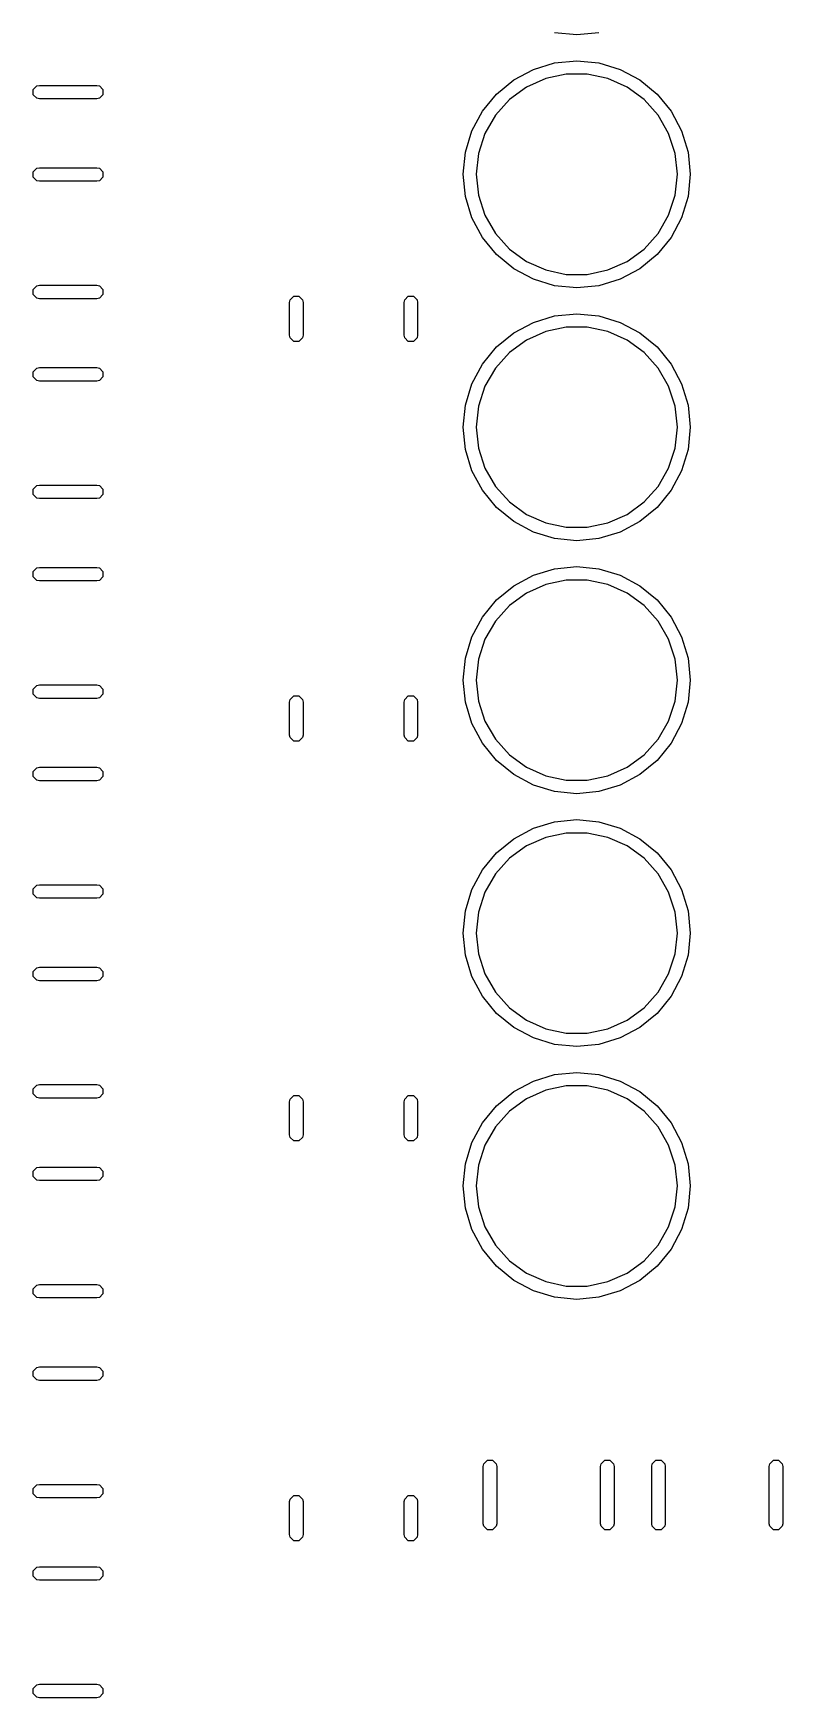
# Model space of a CAD drawing. Extents: x 124.3 to 206.9, y -106.4 to -79.3.
# Drawn here: x 138.66 to 145.33, y -104.3 to -89.5 of the extents above; entities that cross this region are included whole.
import ezdxf

# ---------------------------------------------------------------- set-up
doc = ezdxf.new("R2010")
doc.units = 0
doc.layers.add('BLACK', color=7, linetype='CONTINUOUS')

msp = doc.modelspace()

# ---------------------------------------------------------------- linework, layer by layer
at = {"layer": 'BLACK', "linetype": 'CONTINUOUS'}
for p, q in [((143.5, -89.51), (143.302959, -89.490593)), ((143.697041, -89.490593), (143.5, -89.51)), ((142.938874, -89.910216), (143.11349, -89.816882)), ((143.11349, -89.816882), (143.302959, -89.759407)), ((143.406457, -89.86), (143.22346, -89.898898)), ((143.302959, -89.759407), (143.5, -89.74)), ((143.593543, -89.86), (143.406457, -89.86)), ((143.5, -89.74), (143.697041, -89.759407)), ((143.77654, -89.898898), (143.593543, -89.86)), ((143.697041, -89.759407), (143.88651, -89.816882)), ((143.88651, -89.816882), (144.061126, -89.910216)), ((138.663843, -89.995539), (138.696315, -89.963067)), ((138.663843, -90.041461), (138.663843, -89.995539)), ((138.696315, -89.963067), (138.719276, -89.9585)), ((138.719276, -89.9585), (139.228724, -89.9585)), ((139.228724, -89.9585), (139.251685, -89.963067)), ((139.251685, -89.963067), (139.284157, -89.995539)), ((139.284157, -89.995539), (139.284157, -90.041461)), ((142.785822, -90.035822), (142.938874, -89.910216)), ((143.052549, -89.974992), (142.901194, -90.084958)), ((143.22346, -89.898898), (143.052549, -89.974992)), ((143.947451, -89.974992), (143.77654, -89.898898)), ((144.098806, -90.084958), (143.947451, -89.974992)), ((144.061126, -89.910216), (144.214178, -90.035822)), ((138.696315, -90.073933), (138.663843, -90.041461)), ((138.719276, -90.0785), (138.696315, -90.073933)), ((139.228724, -90.0785), (138.719276, -90.0785)), ((139.251685, -90.073933), (139.228724, -90.0785)), ((139.284157, -90.041461), (139.251685, -90.073933)), ((142.660216, -90.188874), (142.785822, -90.035822)), ((142.901194, -90.084958), (142.776009, -90.22399)), ((144.223991, -90.22399), (144.098806, -90.084958)), ((144.214178, -90.035822), (144.339784, -90.188874)), ((142.566882, -90.36349), (142.660216, -90.188874)), ((142.776009, -90.22399), (142.682466, -90.386011)), ((144.317534, -90.386011), (144.223991, -90.22399)), ((144.339784, -90.188874), (144.433118, -90.36349)), ((142.509407, -90.552959), (142.566882, -90.36349)), ((142.682466, -90.386011), (142.624654, -90.563939)), ((144.375346, -90.563939), (144.317534, -90.386011)), ((144.433118, -90.36349), (144.490593, -90.552959)), ((142.49, -90.75), (142.509407, -90.552959)), ((142.624654, -90.563939), (142.605098, -90.75)), ((144.394902, -90.75), (144.375346, -90.563939)), ((144.490593, -90.552959), (144.51, -90.75)), ((138.663843, -90.728539), (138.696315, -90.696067)), ((138.663843, -90.774461), (138.663843, -90.728539)), ((138.696315, -90.696067), (138.719276, -90.6915)), ((138.719276, -90.6915), (139.228724, -90.6915)), ((139.228724, -90.6915), (139.251685, -90.696067)), ((139.251685, -90.696067), (139.284157, -90.728539)), ((139.284157, -90.728539), (139.284157, -90.774461)), ((142.509407, -90.947041), (142.49, -90.75)), ((142.605098, -90.75), (142.624654, -90.936061)), ((144.375346, -90.936061), (144.394902, -90.75)), ((144.51, -90.75), (144.490593, -90.947041)), ((138.696315, -90.806933), (138.663843, -90.774461)), ((138.719276, -90.8115), (138.696315, -90.806933)), ((139.228724, -90.8115), (138.719276, -90.8115)), ((139.251685, -90.806933), (139.228724, -90.8115)), ((139.284157, -90.774461), (139.251685, -90.806933)), ((142.566882, -91.13651), (142.509407, -90.947041)), ((142.624654, -90.936061), (142.682466, -91.113989)), ((144.317534, -91.113989), (144.375346, -90.936061)), ((144.490593, -90.947041), (144.433118, -91.13651)), ((142.660216, -91.311126), (142.566882, -91.13651)), ((142.682466, -91.113989), (142.776009, -91.27601)), ((144.223991, -91.27601), (144.317534, -91.113989)), ((144.433118, -91.13651), (144.339784, -91.311126)), ((142.785822, -91.464178), (142.660216, -91.311126)), ((142.776009, -91.27601), (142.901194, -91.415042)), ((144.098806, -91.415042), (144.223991, -91.27601)), ((144.339784, -91.311126), (144.214178, -91.464178)), ((142.938874, -91.589784), (142.785822, -91.464178)), ((142.901194, -91.415042), (143.052549, -91.525008)), ((143.947451, -91.525008), (144.098806, -91.415042)), ((144.214178, -91.464178), (144.061126, -91.589784)), ((143.11349, -91.683118), (142.938874, -91.589784)), ((143.052549, -91.525008), (143.22346, -91.601102)), ((143.22346, -91.601102), (143.406457, -91.64)), ((143.406457, -91.64), (143.593543, -91.64)), ((143.593543, -91.64), (143.77654, -91.601102)), ((143.77654, -91.601102), (143.947451, -91.525008)), ((144.061126, -91.589784), (143.88651, -91.683118)), ((138.663843, -91.773539), (138.696315, -91.741067)), ((138.663843, -91.819461), (138.663843, -91.773539)), ((138.696315, -91.741067), (138.719276, -91.7365)), ((138.719276, -91.7365), (139.228724, -91.7365)), ((139.228724, -91.7365), (139.251685, -91.741067)), ((139.251685, -91.741067), (139.284157, -91.773539)), ((139.284157, -91.773539), (139.284157, -91.819461)), ((143.302959, -91.740593), (143.11349, -91.683118)), ((143.5, -91.76), (143.302959, -91.740593)), ((143.697041, -91.740593), (143.5, -91.76)), ((143.88651, -91.683118), (143.697041, -91.740593)), ((138.696315, -91.851933), (138.663843, -91.819461)), ((138.719276, -91.8565), (138.696315, -91.851933)), ((139.228724, -91.8565), (138.719276, -91.8565)), ((139.251685, -91.851933), (139.228724, -91.8565)), ((139.284157, -91.819461), (139.251685, -91.851933)), ((140.944, -91.889733), (140.948567, -91.866772)), ((140.944, -92.182267), (140.944, -91.889733)), ((140.948567, -91.866772), (140.981039, -91.8343)), ((140.981039, -91.8343), (141.026961, -91.8343)), ((141.026961, -91.8343), (141.059433, -91.866772)), ((141.059433, -91.866772), (141.064, -91.889733)), ((141.064, -91.889733), (141.064, -92.182267)), ((141.964, -91.889733), (141.968567, -91.866772)), ((141.964, -92.182267), (141.964, -91.889733)), ((141.968567, -91.866772), (142.001039, -91.8343)), ((142.001039, -91.8343), (142.046961, -91.8343)), ((142.046961, -91.8343), (142.079433, -91.866772)), ((142.079433, -91.866772), (142.084, -91.889733)), ((142.084, -91.889733), (142.084, -92.182267)), ((142.938874, -92.160216), (143.11349, -92.066882)), ((143.11349, -92.066882), (143.302959, -92.009407)), ((143.302959, -92.009407), (143.5, -91.99)), ((143.5, -91.99), (143.697041, -92.009407)), ((143.697041, -92.009407), (143.88651, -92.066882)), ((143.88651, -92.066882), (144.061126, -92.160216)), ((140.948567, -92.205228), (140.944, -92.182267)), ((140.981039, -92.2377), (140.948567, -92.205228)), ((141.026961, -92.2377), (140.981039, -92.2377)), ((141.059433, -92.205228), (141.026961, -92.2377)), ((141.064, -92.182267), (141.059433, -92.205228)), ((141.968567, -92.205228), (141.964, -92.182267)), ((142.001039, -92.2377), (141.968567, -92.205228)), ((142.046961, -92.2377), (142.001039, -92.2377)), ((142.079433, -92.205228), (142.046961, -92.2377)), ((142.084, -92.182267), (142.079433, -92.205228)), ((142.785822, -92.285822), (142.938874, -92.160216)), ((143.052549, -92.224992), (142.901194, -92.334958)), ((143.22346, -92.148898), (143.052549, -92.224992)), ((143.406457, -92.11), (143.22346, -92.148898)), ((143.593543, -92.11), (143.406457, -92.11)), ((143.77654, -92.148898), (143.593543, -92.11)), ((143.947451, -92.224992), (143.77654, -92.148898)), ((144.098806, -92.334958), (143.947451, -92.224992)), ((144.061126, -92.160216), (144.214178, -92.285822)), ((142.660216, -92.438874), (142.785822, -92.285822)), ((142.901194, -92.334958), (142.776009, -92.47399)), ((144.223991, -92.47399), (144.098806, -92.334958)), ((144.214178, -92.285822), (144.339784, -92.438874)), ((138.663843, -92.506539), (138.696315, -92.474067)), ((138.663843, -92.552461), (138.663843, -92.506539)), ((138.696315, -92.474067), (138.719276, -92.4695)), ((138.719276, -92.4695), (139.228724, -92.4695)), ((139.228724, -92.4695), (139.251685, -92.474067)), ((139.251685, -92.474067), (139.284157, -92.506539)), ((139.284157, -92.506539), (139.284157, -92.552461)), ((142.566882, -92.61349), (142.660216, -92.438874)), ((142.776009, -92.47399), (142.682466, -92.636011)), ((144.317534, -92.636011), (144.223991, -92.47399)), ((144.339784, -92.438874), (144.433118, -92.61349)), ((138.696315, -92.584933), (138.663843, -92.552461)), ((138.719276, -92.5895), (138.696315, -92.584933)), ((139.228724, -92.5895), (138.719276, -92.5895)), ((139.251685, -92.584933), (139.228724, -92.5895)), ((139.284157, -92.552461), (139.251685, -92.584933)), ((142.509407, -92.802959), (142.566882, -92.61349)), ((142.682466, -92.636011), (142.624654, -92.813939)), ((144.375346, -92.813939), (144.317534, -92.636011)), ((144.433118, -92.61349), (144.490593, -92.802959)), ((142.49, -93), (142.509407, -92.802959)), ((142.624654, -92.813939), (142.605098, -93)), ((144.394902, -93), (144.375346, -92.813939)), ((144.490593, -92.802959), (144.51, -93)), ((142.509407, -93.197041), (142.49, -93)), ((142.605098, -93), (142.624654, -93.186061)), ((144.375346, -93.186061), (144.394902, -93)), ((144.51, -93), (144.490593, -93.197041)), ((142.566882, -93.38651), (142.509407, -93.197041)), ((142.624654, -93.186061), (142.682466, -93.363989)), ((144.317534, -93.363989), (144.375346, -93.186061)), ((144.490593, -93.197041), (144.433118, -93.38651)), ((142.660216, -93.561126), (142.566882, -93.38651)), ((142.682466, -93.363989), (142.776009, -93.52601)), ((144.223991, -93.52601), (144.317534, -93.363989)), ((144.433118, -93.38651), (144.339784, -93.561126)), ((138.663843, -93.551539), (138.696315, -93.519067)), ((138.663843, -93.597461), (138.663843, -93.551539)), ((138.696315, -93.519067), (138.719276, -93.5145)), ((138.719276, -93.5145), (139.228724, -93.5145)), ((139.228724, -93.5145), (139.251685, -93.519067)), ((139.251685, -93.519067), (139.284157, -93.551539)), ((139.284157, -93.551539), (139.284157, -93.597461)), ((142.785822, -93.714178), (142.660216, -93.561126)), ((142.776009, -93.52601), (142.901194, -93.665042)), ((144.098806, -93.665042), (144.223991, -93.52601)), ((144.339784, -93.561126), (144.214178, -93.714178)), ((138.696315, -93.629933), (138.663843, -93.597461)), ((138.719276, -93.6345), (138.696315, -93.629933)), ((139.228724, -93.6345), (138.719276, -93.6345)), ((139.251685, -93.629933), (139.228724, -93.6345)), ((139.284157, -93.597461), (139.251685, -93.629933)), ((142.938874, -93.839784), (142.785822, -93.714178)), ((142.901194, -93.665042), (143.052549, -93.775008)), ((143.947451, -93.775008), (144.098806, -93.665042)), ((144.214178, -93.714178), (144.061126, -93.839784)), ((143.11349, -93.933118), (142.938874, -93.839784)), ((143.052549, -93.775008), (143.22346, -93.851102)), ((143.22346, -93.851102), (143.406457, -93.89)), ((143.593543, -93.89), (143.77654, -93.851102)), ((143.77654, -93.851102), (143.947451, -93.775008)), ((144.061126, -93.839784), (143.88651, -93.933118)), ((143.302959, -93.990593), (143.11349, -93.933118)), ((143.5, -94.01), (143.302959, -93.990593)), ((143.406457, -93.89), (143.593543, -93.89)), ((143.697041, -93.990593), (143.5, -94.01)), ((143.88651, -93.933118), (143.697041, -93.990593)), ((138.663843, -94.284539), (138.696315, -94.252067)), ((138.663843, -94.330461), (138.663843, -94.284539)), ((138.696315, -94.252067), (138.719276, -94.2475)), ((138.719276, -94.2475), (139.228724, -94.2475)), ((139.228724, -94.2475), (139.251685, -94.252067)), ((139.251685, -94.252067), (139.284157, -94.284539)), ((139.284157, -94.284539), (139.284157, -94.330461)), ((142.938874, -94.410216), (143.11349, -94.316882)), ((143.11349, -94.316882), (143.302959, -94.259407)), ((143.302959, -94.259407), (143.5, -94.24)), ((143.5, -94.24), (143.697041, -94.259407)), ((143.697041, -94.259407), (143.88651, -94.316882)), ((143.88651, -94.316882), (144.061126, -94.410216)), ((138.696315, -94.362933), (138.663843, -94.330461)), ((138.719276, -94.3675), (138.696315, -94.362933)), ((139.228724, -94.3675), (138.719276, -94.3675)), ((139.251685, -94.362933), (139.228724, -94.3675)), ((139.284157, -94.330461), (139.251685, -94.362933)), ((142.785822, -94.535822), (142.938874, -94.410216)), ((143.22346, -94.398898), (143.052549, -94.474992)), ((143.406457, -94.36), (143.22346, -94.398898)), ((143.593543, -94.36), (143.406457, -94.36)), ((143.77654, -94.398898), (143.593543, -94.36)), ((143.947451, -94.474992), (143.77654, -94.398898)), ((144.061126, -94.410216), (144.214178, -94.535822)), ((142.660216, -94.688874), (142.785822, -94.535822)), ((142.901194, -94.584958), (142.776009, -94.72399)), ((143.052549, -94.474992), (142.901194, -94.584958)), ((144.098806, -94.584958), (143.947451, -94.474992)), ((144.223991, -94.72399), (144.098806, -94.584958)), ((144.214178, -94.535822), (144.339784, -94.688874)), ((142.566882, -94.86349), (142.660216, -94.688874)), ((142.776009, -94.72399), (142.682466, -94.886011)), ((144.317534, -94.886011), (144.223991, -94.72399)), ((144.339784, -94.688874), (144.433118, -94.86349)), ((142.509407, -95.052959), (142.566882, -94.86349)), ((142.682466, -94.886011), (142.624654, -95.063939)), ((144.375346, -95.063939), (144.317534, -94.886011)), ((144.433118, -94.86349), (144.490593, -95.052959)), ((142.49, -95.25), (142.509407, -95.052959)), ((144.490593, -95.052959), (144.51, -95.25)), ((142.624654, -95.063939), (142.605098, -95.25)), ((144.394902, -95.25), (144.375346, -95.063939)), ((138.663843, -95.329539), (138.696315, -95.297067)), ((138.663843, -95.375461), (138.663843, -95.329539)), ((138.696315, -95.297067), (138.719276, -95.2925)), ((138.719276, -95.2925), (139.228724, -95.2925)), ((139.228724, -95.2925), (139.251685, -95.297067)), ((139.251685, -95.297067), (139.284157, -95.329539)), ((139.284157, -95.329539), (139.284157, -95.375461)), ((142.509407, -95.447041), (142.49, -95.25)), ((142.605098, -95.25), (142.624654, -95.436061)), ((144.375346, -95.436061), (144.394902, -95.25)), ((144.51, -95.25), (144.490593, -95.447041)), ((138.696315, -95.407933), (138.663843, -95.375461)), ((138.719276, -95.4125), (138.696315, -95.407933)), ((139.228724, -95.4125), (138.719276, -95.4125)), ((139.251685, -95.407933), (139.228724, -95.4125)), ((139.284157, -95.375461), (139.251685, -95.407933)), ((140.944, -95.445733), (140.948567, -95.422772)), ((140.944, -95.738267), (140.944, -95.445733)), ((140.948567, -95.422772), (140.981039, -95.3903)), ((140.981039, -95.3903), (141.026961, -95.3903)), ((141.026961, -95.3903), (141.059433, -95.422772)), ((141.059433, -95.422772), (141.064, -95.445733)), ((141.064, -95.445733), (141.064, -95.738267)), ((141.964, -95.445733), (141.968567, -95.422772)), ((141.964, -95.738267), (141.964, -95.445733)), ((141.968567, -95.422772), (142.001039, -95.3903)), ((142.001039, -95.3903), (142.046961, -95.3903)), ((142.046961, -95.3903), (142.079433, -95.422772)), ((142.079433, -95.422772), (142.084, -95.445733)), ((142.084, -95.445733), (142.084, -95.738267)), ((142.566882, -95.63651), (142.509407, -95.447041)), ((142.624654, -95.436061), (142.682466, -95.613989)), ((144.317534, -95.613989), (144.375346, -95.436061)), ((144.490593, -95.447041), (144.433118, -95.63651)), ((142.660216, -95.811126), (142.566882, -95.63651)), ((142.682466, -95.613989), (142.776009, -95.77601)), ((144.223991, -95.77601), (144.317534, -95.613989)), ((144.433118, -95.63651), (144.339784, -95.811126)), ((140.948567, -95.761228), (140.944, -95.738267)), ((140.981039, -95.7937), (140.948567, -95.761228)), ((141.026961, -95.7937), (140.981039, -95.7937)), ((141.059433, -95.761228), (141.026961, -95.7937)), ((141.064, -95.738267), (141.059433, -95.761228)), ((141.968567, -95.761228), (141.964, -95.738267)), ((142.001039, -95.7937), (141.968567, -95.761228)), ((142.046961, -95.7937), (142.001039, -95.7937)), ((142.079433, -95.761228), (142.046961, -95.7937)), ((142.084, -95.738267), (142.079433, -95.761228)), ((142.776009, -95.77601), (142.901194, -95.915042)), ((144.098806, -95.915042), (144.223991, -95.77601)), ((142.785822, -95.964178), (142.660216, -95.811126)), ((142.901194, -95.915042), (143.052549, -96.025008)), ((143.947451, -96.025008), (144.098806, -95.915042)), ((144.339784, -95.811126), (144.214178, -95.964178)), ((138.663843, -96.062539), (138.696315, -96.030067)), ((138.663843, -96.108461), (138.663843, -96.062539)), ((138.696315, -96.030067), (138.719276, -96.0255)), ((138.719276, -96.0255), (139.228724, -96.0255)), ((139.228724, -96.0255), (139.251685, -96.030067)), ((139.251685, -96.030067), (139.284157, -96.062539)), ((139.284157, -96.062539), (139.284157, -96.108461)), ((142.938874, -96.089784), (142.785822, -95.964178)), ((143.11349, -96.183118), (142.938874, -96.089784)), ((143.052549, -96.025008), (143.22346, -96.101102)), ((143.77654, -96.101102), (143.947451, -96.025008)), ((144.061126, -96.089784), (143.88651, -96.183118)), ((144.214178, -95.964178), (144.061126, -96.089784)), ((138.696315, -96.140933), (138.663843, -96.108461)), ((138.719276, -96.1455), (138.696315, -96.140933)), ((139.228724, -96.1455), (138.719276, -96.1455)), ((139.251685, -96.140933), (139.228724, -96.1455)), ((139.284157, -96.108461), (139.251685, -96.140933)), ((143.302959, -96.240593), (143.11349, -96.183118)), ((143.22346, -96.101102), (143.406457, -96.14)), ((143.5, -96.26), (143.302959, -96.240593)), ((143.406457, -96.14), (143.593543, -96.14)), ((143.697041, -96.240593), (143.5, -96.26)), ((143.593543, -96.14), (143.77654, -96.101102)), ((143.88651, -96.183118), (143.697041, -96.240593)), ((143.11349, -96.566882), (143.302959, -96.509407)), ((143.302959, -96.509407), (143.5, -96.49)), ((143.5, -96.49), (143.697041, -96.509407)), ((143.697041, -96.509407), (143.88651, -96.566882)), ((142.785822, -96.785822), (142.938874, -96.660216)), ((142.938874, -96.660216), (143.11349, -96.566882)), ((143.22346, -96.648898), (143.052549, -96.724992)), ((143.406457, -96.61), (143.22346, -96.648898)), ((143.593543, -96.61), (143.406457, -96.61)), ((143.77654, -96.648898), (143.593543, -96.61)), ((143.947451, -96.724992), (143.77654, -96.648898)), ((143.88651, -96.566882), (144.061126, -96.660216)), ((144.061126, -96.660216), (144.214178, -96.785822)), ((142.660216, -96.938874), (142.785822, -96.785822)), ((142.901194, -96.834958), (142.776009, -96.97399)), ((143.052549, -96.724992), (142.901194, -96.834958)), ((144.098806, -96.834958), (143.947451, -96.724992)), ((144.223991, -96.97399), (144.098806, -96.834958)), ((144.214178, -96.785822), (144.339784, -96.938874)), ((142.566882, -97.11349), (142.660216, -96.938874)), ((142.776009, -96.97399), (142.682466, -97.136011)), ((144.317534, -97.136011), (144.223991, -96.97399)), ((144.339784, -96.938874), (144.433118, -97.11349)), ((138.663843, -97.107539), (138.696315, -97.075067)), ((138.663843, -97.153461), (138.663843, -97.107539)), ((138.696315, -97.075067), (138.719276, -97.0705)), ((138.719276, -97.0705), (139.228724, -97.0705)), ((139.228724, -97.0705), (139.251685, -97.075067)), ((139.251685, -97.075067), (139.284157, -97.107539)), ((139.284157, -97.107539), (139.284157, -97.153461)), ((142.509407, -97.302959), (142.566882, -97.11349)), ((144.433118, -97.11349), (144.490593, -97.302959)), ((138.696315, -97.185933), (138.663843, -97.153461)), ((138.719276, -97.1905), (138.696315, -97.185933)), ((139.228724, -97.1905), (138.719276, -97.1905)), ((139.251685, -97.185933), (139.228724, -97.1905)), ((139.284157, -97.153461), (139.251685, -97.185933)), ((142.682466, -97.136011), (142.624654, -97.313939)), ((144.375346, -97.313939), (144.317534, -97.136011)), ((142.49, -97.5), (142.509407, -97.302959)), ((142.624654, -97.313939), (142.605098, -97.5)), ((144.394902, -97.5), (144.375346, -97.313939)), ((144.490593, -97.302959), (144.51, -97.5)), ((142.509407, -97.697041), (142.49, -97.5)), ((142.605098, -97.5), (142.624654, -97.686061)), ((144.375346, -97.686061), (144.394902, -97.5)), ((144.51, -97.5), (144.490593, -97.697041)), ((142.566882, -97.88651), (142.509407, -97.697041)), ((142.624654, -97.686061), (142.682466, -97.863989)), ((144.317534, -97.863989), (144.375346, -97.686061)), ((144.490593, -97.697041), (144.433118, -97.88651)), ((138.663843, -97.840539), (138.696315, -97.808067)), ((138.663843, -97.886461), (138.663843, -97.840539)), ((138.696315, -97.808067), (138.719276, -97.8035)), ((138.719276, -97.8035), (139.228724, -97.8035)), ((139.228724, -97.8035), (139.251685, -97.808067)), ((139.251685, -97.808067), (139.284157, -97.840539)), ((139.284157, -97.840539), (139.284157, -97.886461)), ((142.682466, -97.863989), (142.776009, -98.02601)), ((144.223991, -98.02601), (144.317534, -97.863989)), ((138.696315, -97.918933), (138.663843, -97.886461)), ((138.719276, -97.9235), (138.696315, -97.918933)), ((139.228724, -97.9235), (138.719276, -97.9235)), ((139.251685, -97.918933), (139.228724, -97.9235)), ((139.284157, -97.886461), (139.251685, -97.918933)), ((142.660216, -98.061126), (142.566882, -97.88651)), ((144.433118, -97.88651), (144.339784, -98.061126)), ((142.785822, -98.214178), (142.660216, -98.061126)), ((142.776009, -98.02601), (142.901194, -98.165042)), ((142.901194, -98.165042), (143.052549, -98.275008)), ((143.947451, -98.275008), (144.098806, -98.165042)), ((144.098806, -98.165042), (144.223991, -98.02601)), ((144.339784, -98.061126), (144.214178, -98.214178)), ((142.938874, -98.339784), (142.785822, -98.214178)), ((143.052549, -98.275008), (143.22346, -98.351102)), ((143.77654, -98.351102), (143.947451, -98.275008)), ((144.214178, -98.214178), (144.061126, -98.339784)), ((143.11349, -98.433118), (142.938874, -98.339784)), ((143.302959, -98.490593), (143.11349, -98.433118)), ((143.22346, -98.351102), (143.406457, -98.39)), ((143.406457, -98.39), (143.593543, -98.39)), ((143.593543, -98.39), (143.77654, -98.351102)), ((143.88651, -98.433118), (143.697041, -98.490593)), ((144.061126, -98.339784), (143.88651, -98.433118)), ((143.5, -98.51), (143.302959, -98.490593)), ((143.697041, -98.490593), (143.5, -98.51)), ((143.11349, -98.816882), (143.302959, -98.759407)), ((143.302959, -98.759407), (143.5, -98.74)), ((143.5, -98.74), (143.697041, -98.759407)), ((143.697041, -98.759407), (143.88651, -98.816882)), ((138.663843, -98.885539), (138.696315, -98.853067)), ((138.663843, -98.931461), (138.663843, -98.885539)), ((138.696315, -98.853067), (138.719276, -98.8485)), ((138.719276, -98.8485), (139.228724, -98.8485)), ((139.228724, -98.8485), (139.251685, -98.853067)), ((139.251685, -98.853067), (139.284157, -98.885539)), ((139.284157, -98.885539), (139.284157, -98.931461)), ((142.785822, -99.035822), (142.938874, -98.910216)), ((142.938874, -98.910216), (143.11349, -98.816882)), ((143.22346, -98.898898), (143.052549, -98.974992)), ((143.406457, -98.86), (143.22346, -98.898898)), ((143.593543, -98.86), (143.406457, -98.86)), ((143.77654, -98.898898), (143.593543, -98.86)), ((143.947451, -98.974992), (143.77654, -98.898898)), ((143.88651, -98.816882), (144.061126, -98.910216)), ((144.061126, -98.910216), (144.214178, -99.035822)), ((138.696315, -98.963933), (138.663843, -98.931461)), ((138.719276, -98.9685), (138.696315, -98.963933)), ((139.228724, -98.9685), (138.719276, -98.9685)), ((139.251685, -98.963933), (139.228724, -98.9685)), ((139.284157, -98.931461), (139.251685, -98.963933)), ((140.944, -99.001733), (140.948567, -98.978772)), ((140.944, -99.294267), (140.944, -99.001733)), ((140.948567, -98.978772), (140.981039, -98.9463)), ((140.981039, -98.9463), (141.026961, -98.9463)), ((141.026961, -98.9463), (141.059433, -98.978772)), ((141.059433, -98.978772), (141.064, -99.001733)), ((141.064, -99.001733), (141.064, -99.294267)), ((141.964, -99.001733), (141.968567, -98.978772)), ((141.964, -99.294267), (141.964, -99.001733)), ((141.968567, -98.978772), (142.001039, -98.9463)), ((142.001039, -98.9463), (142.046961, -98.9463)), ((142.046961, -98.9463), (142.079433, -98.978772)), ((142.079433, -98.978772), (142.084, -99.001733)), ((142.084, -99.001733), (142.084, -99.294267)), ((142.660216, -99.188874), (142.785822, -99.035822)), ((143.052549, -98.974992), (142.901194, -99.084958)), ((144.098806, -99.084958), (143.947451, -98.974992)), ((144.214178, -99.035822), (144.339784, -99.188874)), ((142.566882, -99.36349), (142.660216, -99.188874)), ((142.901194, -99.084958), (142.776009, -99.22399)), ((144.223991, -99.22399), (144.098806, -99.084958)), ((144.339784, -99.188874), (144.433118, -99.36349)), ((140.948567, -99.317228), (140.944, -99.294267)), ((140.981039, -99.3497), (140.948567, -99.317228)), ((141.026961, -99.3497), (140.981039, -99.3497)), ((141.059433, -99.317228), (141.026961, -99.3497)), ((141.064, -99.294267), (141.059433, -99.317228)), ((141.968567, -99.317228), (141.964, -99.294267)), ((142.001039, -99.3497), (141.968567, -99.317228)), ((142.046961, -99.3497), (142.001039, -99.3497)), ((142.079433, -99.317228), (142.046961, -99.3497)), ((142.084, -99.294267), (142.079433, -99.317228)), ((142.776009, -99.22399), (142.682466, -99.386011)), ((144.317534, -99.386011), (144.223991, -99.22399)), ((142.509407, -99.552959), (142.566882, -99.36349)), ((142.682466, -99.386011), (142.624654, -99.563939)), ((144.375346, -99.563939), (144.317534, -99.386011)), ((144.433118, -99.36349), (144.490593, -99.552959)), ((138.663843, -99.618539), (138.696315, -99.586067)), ((138.663843, -99.664461), (138.663843, -99.618539)), ((138.696315, -99.586067), (138.719276, -99.5815)), ((138.719276, -99.5815), (139.228724, -99.5815)), ((139.228724, -99.5815), (139.251685, -99.586067)), ((139.251685, -99.586067), (139.284157, -99.618539)), ((139.284157, -99.618539), (139.284157, -99.664461)), ((142.49, -99.75), (142.509407, -99.552959)), ((142.624654, -99.563939), (142.605098, -99.75)), ((144.394902, -99.75), (144.375346, -99.563939)), ((144.490593, -99.552959), (144.51, -99.75)), ((138.696315, -99.696933), (138.663843, -99.664461)), ((138.719276, -99.7015), (138.696315, -99.696933)), ((139.228724, -99.7015), (138.719276, -99.7015)), ((139.251685, -99.696933), (139.228724, -99.7015)), ((139.284157, -99.664461), (139.251685, -99.696933)), ((142.509407, -99.947041), (142.49, -99.75)), ((142.605098, -99.75), (142.624654, -99.936061)), ((144.375346, -99.936061), (144.394902, -99.75)), ((144.51, -99.75), (144.490593, -99.947041)), ((142.566882, -100.13651), (142.509407, -99.947041)), ((142.624654, -99.936061), (142.682466, -100.113989)), ((144.317534, -100.113989), (144.375346, -99.936061)), ((144.490593, -99.947041), (144.433118, -100.13651)), ((142.660216, -100.311126), (142.566882, -100.13651)), ((142.682466, -100.113989), (142.776009, -100.27601)), ((144.223991, -100.27601), (144.317534, -100.113989)), ((144.433118, -100.13651), (144.339784, -100.311126)), ((142.785822, -100.464178), (142.660216, -100.311126)), ((142.776009, -100.27601), (142.901194, -100.415042)), ((144.098806, -100.415042), (144.223991, -100.27601)), ((144.339784, -100.311126), (144.214178, -100.464178)), ((142.938874, -100.589784), (142.785822, -100.464178)), ((142.901194, -100.415042), (143.052549, -100.525008)), ((143.052549, -100.525008), (143.22346, -100.601102)), ((143.77654, -100.601102), (143.947451, -100.525008)), ((143.947451, -100.525008), (144.098806, -100.415042)), ((144.214178, -100.464178), (144.061126, -100.589784)), ((138.663843, -100.663539), (138.696315, -100.631067)), ((138.663843, -100.709461), (138.663843, -100.663539)), ((138.696315, -100.631067), (138.719276, -100.6265)), ((138.719276, -100.6265), (139.228724, -100.6265)), ((139.228724, -100.6265), (139.251685, -100.631067)), ((139.251685, -100.631067), (139.284157, -100.663539)), ((139.284157, -100.663539), (139.284157, -100.709461)), ((143.11349, -100.683118), (142.938874, -100.589784)), ((143.302959, -100.740593), (143.11349, -100.683118)), ((143.22346, -100.601102), (143.406457, -100.64)), ((143.406457, -100.64), (143.593543, -100.64)), ((143.593543, -100.64), (143.77654, -100.601102)), ((143.88651, -100.683118), (143.697041, -100.740593)), ((144.061126, -100.589784), (143.88651, -100.683118)), ((138.696315, -100.741933), (138.663843, -100.709461)), ((138.719276, -100.7465), (138.696315, -100.741933)), ((139.228724, -100.7465), (138.719276, -100.7465)), ((139.251685, -100.741933), (139.228724, -100.7465)), ((139.284157, -100.709461), (139.251685, -100.741933)), ((143.5, -100.76), (143.302959, -100.740593)), ((143.697041, -100.740593), (143.5, -100.76)), ((138.663843, -101.396539), (138.696315, -101.364067)), ((138.663843, -101.442461), (138.663843, -101.396539)), ((138.696315, -101.364067), (138.719276, -101.3595)), ((138.719276, -101.3595), (139.228724, -101.3595)), ((139.228724, -101.3595), (139.251685, -101.364067)), ((139.251685, -101.364067), (139.284157, -101.396539)), ((139.284157, -101.396539), (139.284157, -101.442461)), ((138.696315, -101.474933), (138.663843, -101.442461)), ((138.719276, -101.4795), (138.696315, -101.474933)), ((139.228724, -101.4795), (138.719276, -101.4795)), ((139.251685, -101.474933), (139.228724, -101.4795)), ((139.284157, -101.442461), (139.251685, -101.474933)), ((142.6675, -102.245276), (142.672067, -102.222315)), ((142.6675, -102.754724), (142.6675, -102.245276)), ((142.672067, -102.222315), (142.704539, -102.189843)), ((142.704539, -102.189843), (142.750461, -102.189843)), ((142.750461, -102.189843), (142.782933, -102.222315)), ((142.782933, -102.222315), (142.7875, -102.245276)), ((142.7875, -102.245276), (142.7875, -102.754724)), ((143.7125, -102.245276), (143.717067, -102.222315)), ((143.7125, -102.754724), (143.7125, -102.245276)), ((143.717067, -102.222315), (143.749539, -102.189843)), ((143.749539, -102.189843), (143.795461, -102.189843)), ((143.795461, -102.189843), (143.827933, -102.222315)), ((143.827933, -102.222315), (143.8325, -102.245276)), ((143.8325, -102.245276), (143.8325, -102.754724)), ((144.1675, -102.245276), (144.172067, -102.222315)), ((144.1675, -102.754724), (144.1675, -102.245276)), ((144.172067, -102.222315), (144.204539, -102.189843)), ((144.204539, -102.189843), (144.250461, -102.189843)), ((144.250461, -102.189843), (144.282933, -102.222315)), ((144.282933, -102.222315), (144.2875, -102.245276)), ((144.2875, -102.245276), (144.2875, -102.754724)), ((145.2125, -102.245276), (145.217067, -102.222315)), ((145.2125, -102.754724), (145.2125, -102.245276)), ((145.217067, -102.222315), (145.249539, -102.189843)), ((145.249539, -102.189843), (145.295461, -102.189843)), ((145.295461, -102.189843), (145.327933, -102.222315)), ((145.327933, -102.222315), (145.3325, -102.245276)), ((145.3325, -102.245276), (145.3325, -102.754724)), ((138.663843, -102.441539), (138.696315, -102.409067)), ((138.663843, -102.487461), (138.663843, -102.441539)), ((138.696315, -102.409067), (138.719276, -102.4045)), ((138.719276, -102.4045), (139.228724, -102.4045)), ((139.228724, -102.4045), (139.251685, -102.409067)), ((139.251685, -102.409067), (139.284157, -102.441539)), ((139.284157, -102.441539), (139.284157, -102.487461)), ((138.696315, -102.519933), (138.663843, -102.487461)), ((138.719276, -102.5245), (138.696315, -102.519933)), ((139.228724, -102.5245), (138.719276, -102.5245)), ((139.251685, -102.519933), (139.228724, -102.5245)), ((139.284157, -102.487461), (139.251685, -102.519933)), ((140.944, -102.557733), (140.948567, -102.534772)), ((140.944, -102.850267), (140.944, -102.557733)), ((140.948567, -102.534772), (140.981039, -102.5023)), ((140.981039, -102.5023), (141.026961, -102.5023)), ((141.026961, -102.5023), (141.059433, -102.534772)), ((141.059433, -102.534772), (141.064, -102.557733)), ((141.064, -102.557733), (141.064, -102.850267)), ((141.964, -102.557733), (141.968567, -102.534772)), ((141.964, -102.850267), (141.964, -102.557733)), ((141.968567, -102.534772), (142.001039, -102.5023)), ((142.001039, -102.5023), (142.046961, -102.5023)), ((142.046961, -102.5023), (142.079433, -102.534772)), ((142.079433, -102.534772), (142.084, -102.557733)), ((142.084, -102.557733), (142.084, -102.850267)), ((142.672067, -102.777685), (142.6675, -102.754724)), ((142.7875, -102.754724), (142.782933, -102.777685)), ((143.717067, -102.777685), (143.7125, -102.754724)), ((143.8325, -102.754724), (143.827933, -102.777685)), ((144.172067, -102.777685), (144.1675, -102.754724)), ((144.2875, -102.754724), (144.282933, -102.777685)), ((145.217067, -102.777685), (145.2125, -102.754724)), ((145.3325, -102.754724), (145.327933, -102.777685)), ((140.948567, -102.873228), (140.944, -102.850267)), ((140.981039, -102.9057), (140.948567, -102.873228)), ((141.026961, -102.9057), (140.981039, -102.9057)), ((141.059433, -102.873228), (141.026961, -102.9057)), ((141.064, -102.850267), (141.059433, -102.873228)), ((141.968567, -102.873228), (141.964, -102.850267)), ((142.001039, -102.9057), (141.968567, -102.873228)), ((142.046961, -102.9057), (142.001039, -102.9057)), ((142.079433, -102.873228), (142.046961, -102.9057)), ((142.084, -102.850267), (142.079433, -102.873228)), ((142.704539, -102.810157), (142.672067, -102.777685)), ((142.750461, -102.810157), (142.704539, -102.810157)), ((142.782933, -102.777685), (142.750461, -102.810157)), ((143.749539, -102.810157), (143.717067, -102.777685)), ((143.795461, -102.810157), (143.749539, -102.810157)), ((143.827933, -102.777685), (143.795461, -102.810157)), ((144.204539, -102.810157), (144.172067, -102.777685)), ((144.250461, -102.810157), (144.204539, -102.810157)), ((144.282933, -102.777685), (144.250461, -102.810157)), ((145.249539, -102.810157), (145.217067, -102.777685)), ((145.295461, -102.810157), (145.249539, -102.810157)), ((145.327933, -102.777685), (145.295461, -102.810157)), ((138.663843, -103.174539), (138.696315, -103.142067)), ((138.663843, -103.220461), (138.663843, -103.174539)), ((138.696315, -103.142067), (138.719276, -103.1375)), ((138.719276, -103.1375), (139.228724, -103.1375)), ((139.228724, -103.1375), (139.251685, -103.142067)), ((139.251685, -103.142067), (139.284157, -103.174539)), ((139.284157, -103.174539), (139.284157, -103.220461)), ((138.696315, -103.252933), (138.663843, -103.220461)), ((138.719276, -103.2575), (138.696315, -103.252933)), ((139.228724, -103.2575), (138.719276, -103.2575)), ((139.251685, -103.252933), (139.228724, -103.2575)), ((139.284157, -103.220461), (139.251685, -103.252933)), ((138.663843, -104.219539), (138.696315, -104.187067)), ((138.663843, -104.265461), (138.663843, -104.219539)), ((138.696315, -104.187067), (138.719276, -104.1825)), ((138.719276, -104.1825), (139.228724, -104.1825)), ((139.228724, -104.1825), (139.251685, -104.187067)), ((139.251685, -104.187067), (139.284157, -104.219539)), ((139.284157, -104.219539), (139.284157, -104.265461)), ((138.696315, -104.297933), (138.663843, -104.265461)), ((138.719276, -104.3025), (138.696315, -104.297933)), ((139.228724, -104.3025), (138.719276, -104.3025)), ((139.251685, -104.297933), (139.228724, -104.3025)), ((139.284157, -104.265461), (139.251685, -104.297933))]:
    msp.add_line(p, q, dxfattribs=at)

doc.saveas('drawing.dxf')
